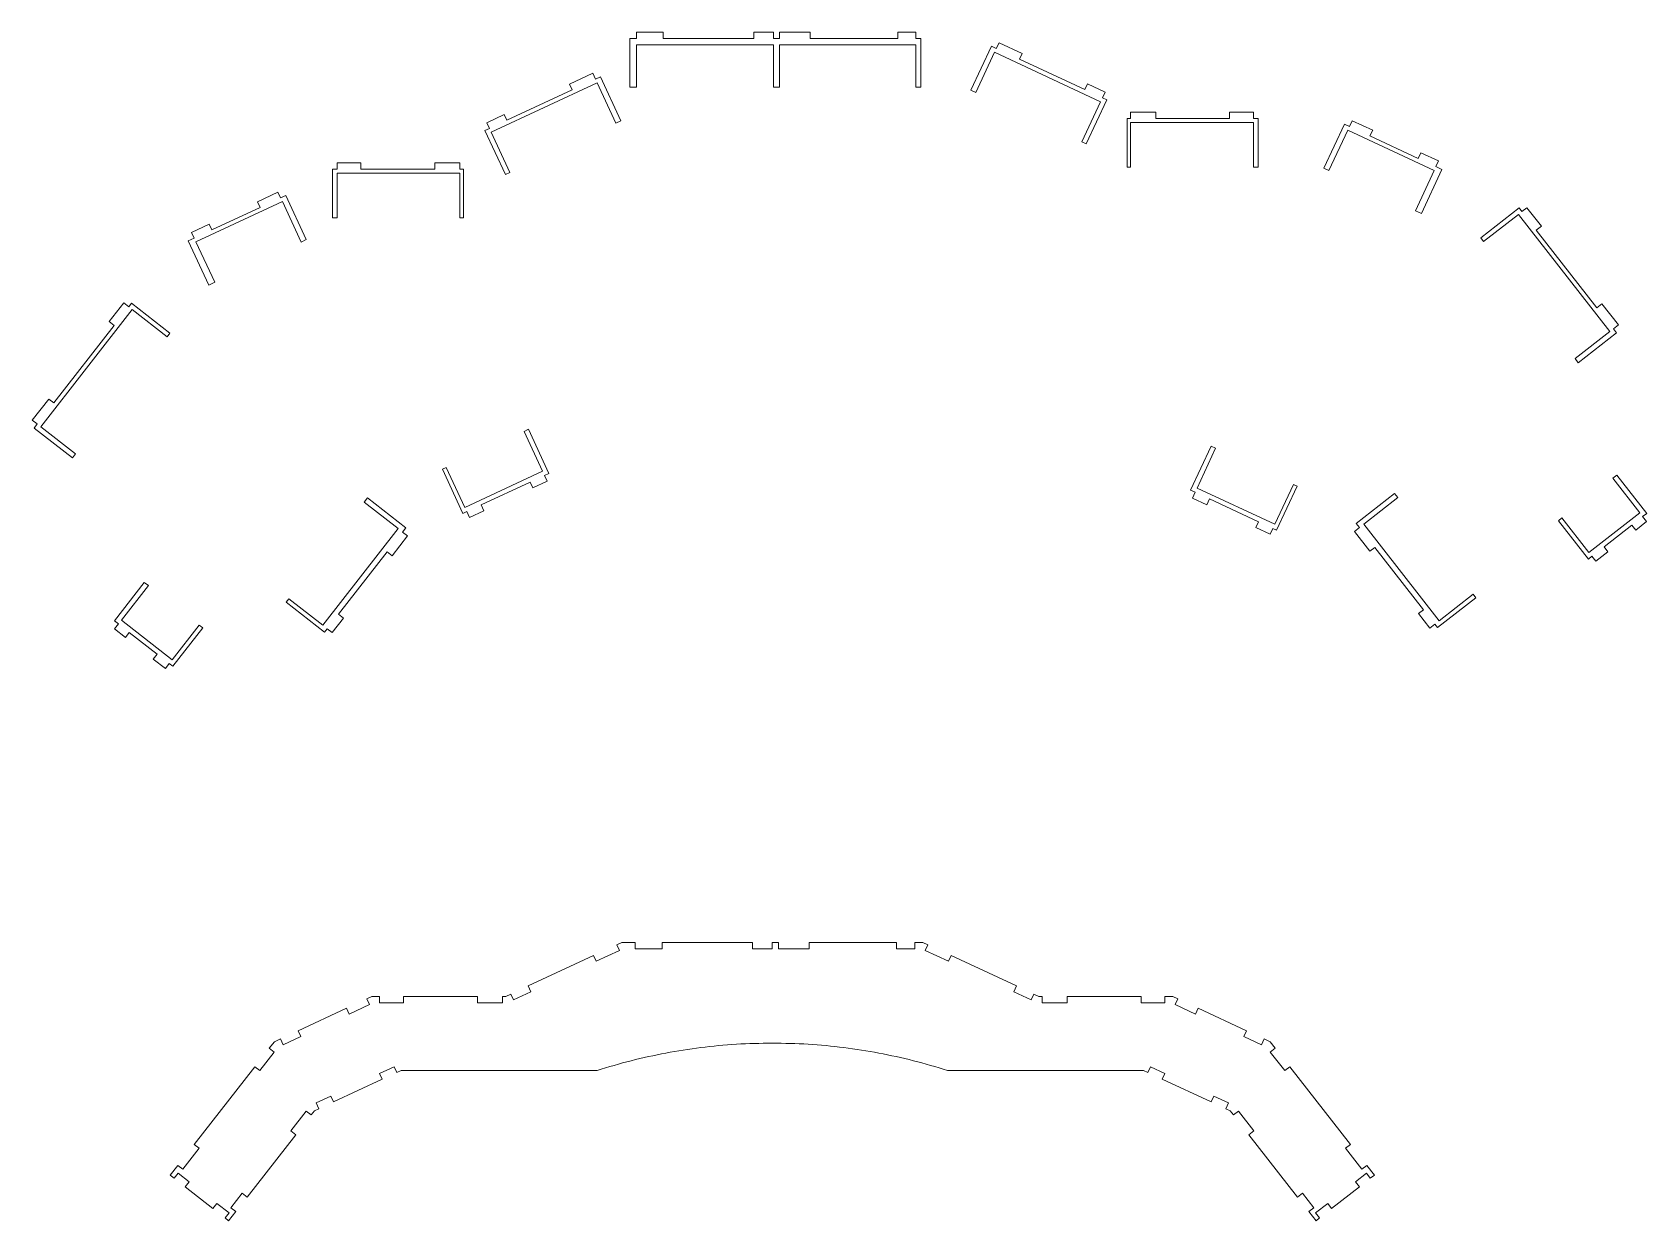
# Model space of a CAD drawing. Header units: millimetres. Extents: x -3 to 760, y 41 to 602.
import ezdxf

# ---------------------------------------------------------------- set-up
doc = ezdxf.new("R2010")
doc.units = ezdxf.units.MM

msp = doc.modelspace()

# ---------------------------------------------------------------- linework, layer by layer
at = {"color": 7, "linetype": 'Continuous', "lineweight": 15}
for p, q in [((279.4, 576.47), (279.4, 599.47)), ((282.52, 599.47), (279.4, 599.47)), ((282.52, 599.47), (282.52, 602.47)), ((282.52, 602.47), (295.2, 602.47)), ((282.52, 576.47), (282.52, 596.49)), ((282.52, 596.49), (347.32, 596.49)), ((295.2, 599.47), (295.2, 602.47)), ((337.96, 599.47), (295.2, 599.47)), ((337.96, 599.47), (337.96, 602.47)), ((337.96, 602.47), (347.32, 602.47)), ((347.32, 599.47), (347.32, 602.47)), ((350.24, 599.47), (347.32, 599.47)), ((347.32, 596.49), (347.32, 576.47)), ((350.24, 599.47), (350.24, 602.47)), ((350.24, 602.47), (364.67, 602.47)), ((350.24, 596.49), (414.61, 596.49)), ((350.24, 576.47), (350.24, 596.49)), ((364.67, 599.47), (364.67, 602.47)), ((406.06, 599.47), (364.67, 599.47)), ((406.06, 599.47), (406.06, 602.47)), ((406.06, 602.47), (414.61, 602.47)), ((414.61, 599.47), (414.61, 602.47)), ((416.9, 599.47), (414.61, 599.47)), ((414.61, 596.49), (414.61, 576.47)), ((416.9, 576.47), (416.9, 599.47)), ((440.6, 575.08), (450.31, 595.93)), ((452.64, 594.84), (450.31, 595.93)), ((452.64, 594.84), (453.91, 597.56)), ((453.91, 597.56), (464.89, 592.45)), ((442.94, 573.99), (451.78, 593)), ((451.78, 593), (501.92, 569.67)), ((463.63, 589.73), (464.89, 592.45)), ((494.5, 575.37), (463.63, 589.73)), ((261.91, 583.08), (250.92, 577.97)), ((263.17, 580.36), (261.91, 583.08)), ((263.17, 580.36), (265.51, 581.45)), ((275.21, 560.59), (265.51, 581.45)), ((264.03, 578.52), (213.89, 555.19)), ((221.32, 560.89), (252.18, 575.25)), ((252.18, 575.25), (250.92, 577.97)), ((272.88, 559.51), (264.03, 578.52)), ((282.52, 576.47), (279.4, 576.47)), ((350.24, 576.47), (347.32, 576.47)), ((416.9, 576.47), (414.61, 576.47)), ((442.94, 573.99), (440.6, 575.08)), ((494.5, 575.37), (495.76, 578.09)), ((495.76, 578.09), (504.04, 574.24)), ((502.78, 571.52), (504.04, 574.24)), ((501.92, 569.67), (493.08, 550.66)), ((495.18, 549.68), (504.88, 570.54)), ((504.88, 570.54), (502.78, 571.52)), ((516.12, 561.71), (516.12, 564.71)), ((516.12, 564.71), (527.96, 564.71)), ((527.96, 561.71), (527.96, 564.71)), ((562.92, 561.71), (562.92, 564.71)), ((562.92, 564.71), (574.13, 564.71)), ((574.13, 561.71), (574.13, 564.71)), ((210.93, 556.05), (213.03, 557.03)), ((220.05, 563.61), (211.77, 559.75)), ((213.03, 557.03), (211.77, 559.75)), ((221.32, 560.89), (220.05, 563.61)), ((272.88, 559.51), (275.21, 560.59)), ((514.51, 538.71), (514.51, 561.71)), ((516.12, 561.71), (514.51, 561.71)), ((516.12, 538.71), (516.12, 559.8)), ((516.12, 559.8), (574.13, 559.8)), ((562.92, 561.71), (527.96, 561.71)), ((576.33, 561.71), (574.13, 561.71)), ((574.13, 559.8), (574.13, 538.71)), ((576.33, 538.71), (576.33, 561.71)), ((607.46, 538.22), (617.17, 559.07)), ((619.57, 557.95), (617.17, 559.07)), ((619.57, 557.95), (620.84, 560.67)), ((620.84, 560.67), (630.52, 556.17)), ((220.63, 535.2), (210.93, 556.05)), ((213.89, 555.19), (222.74, 536.18)), ((495.18, 549.68), (493.08, 550.66)), ((609.87, 537.1), (618.75, 556.18)), ((618.75, 556.18), (659.58, 537.18)), ((629.25, 553.45), (630.52, 556.17)), ((652.03, 542.85), (629.25, 553.45)), ((652.03, 542.85), (653.3, 545.57)), ((653.3, 545.57), (661.66, 541.68)), ((138.92, 514.76), (138.92, 537.76)), ((138.92, 537.76), (141.12, 537.76)), ((141.12, 537.76), (141.12, 540.76)), ((152.34, 540.76), (141.12, 540.76)), ((141.12, 535.85), (141.12, 514.76)), ((199.13, 535.85), (141.12, 535.85)), ((152.34, 537.76), (152.34, 540.76)), ((152.34, 537.76), (187.29, 537.76)), ((187.29, 537.76), (187.29, 540.76)), ((199.13, 540.76), (187.29, 540.76)), ((199.13, 537.76), (199.13, 540.76)), ((199.13, 537.76), (200.75, 537.76)), ((199.13, 514.76), (199.13, 535.85)), ((200.75, 514.76), (200.75, 537.76)), ((220.63, 535.2), (222.74, 536.18)), ((516.12, 538.71), (514.51, 538.71)), ((576.33, 538.71), (574.13, 538.71)), ((609.87, 537.1), (607.46, 538.22)), ((659.58, 537.18), (650.7, 518.1)), ((653.54, 516.78), (663.24, 537.63)), ((660.4, 538.96), (661.66, 541.68)), ((663.24, 537.63), (660.4, 538.96)), ((113.11, 526.91), (103.44, 522.41)), ((114.38, 524.19), (113.11, 526.91)), ((115.2, 522.42), (74.38, 503.42)), ((81.92, 509.09), (104.7, 519.69)), ((104.7, 519.69), (103.44, 522.41)), ((114.38, 524.19), (116.79, 525.31)), ((124.08, 503.34), (115.2, 522.42)), ((126.49, 504.46), (116.79, 525.31)), ((681.58, 505.27), (699.71, 519.43)), ((701.05, 517.71), (699.71, 519.43)), ((701.05, 517.71), (703.42, 519.55)), ((703.42, 519.55), (710.23, 510.84)), ((80.65, 511.81), (72.29, 507.91)), ((81.92, 509.09), (80.65, 511.81)), ((138.92, 514.76), (141.12, 514.76)), ((199.13, 514.76), (200.75, 514.76)), ((653.54, 516.78), (650.7, 518.1)), ((682.93, 503.55), (699.4, 516.41)), ((699.4, 516.41), (742.61, 461.09)), ((70.71, 503.87), (73.55, 505.19)), ((80.41, 483.02), (70.71, 503.87)), ((73.55, 505.19), (72.29, 507.91)), ((124.08, 503.34), (126.49, 504.46)), ((682.93, 503.55), (681.58, 505.27)), ((707.86, 508.99), (710.23, 510.84)), ((736.53, 472.29), (707.86, 508.99)), ((74.38, 503.42), (83.26, 484.34)), ((80.41, 483.02), (83.26, 484.34)), ((40.22, 474.52), (33.41, 465.8)), ((42.59, 472.67), (40.22, 474.52)), ((42.59, 472.67), (43.93, 474.39)), ((62.06, 460.24), (43.93, 474.39)), ((736.53, 472.29), (738.89, 474.14)), ((738.89, 474.14), (746.63, 464.23)), ((44.24, 471.38), (1.02, 416.05)), ((35.78, 463.95), (33.41, 465.8)), ((60.71, 458.51), (44.24, 471.38)), ((7.11, 427.26), (35.78, 463.95)), ((60.71, 458.51), (62.06, 460.24)), ((742.61, 461.09), (726.14, 448.22)), ((727.65, 446.3), (745.77, 460.46)), ((744.27, 462.38), (746.63, 464.23)), ((745.77, 460.46), (744.27, 462.38)), ((727.65, 446.3), (726.14, 448.22)), ((4.75, 429.1), (-2.99, 419.19)), ((7.11, 427.26), (4.75, 429.1)), ((-0.63, 417.35), (-2.99, 419.19)), ((-2.13, 415.42), (-0.63, 417.35)), ((15.99, 401.27), (-2.13, 415.42)), ((1.02, 416.05), (17.5, 403.19)), ((231.5, 414.83), (229.41, 413.86)), ((229.41, 413.86), (238.18, 395.03)), ((231.5, 414.83), (241.21, 393.98)), ((554.19, 406.87), (544.48, 386.02)), ((556.28, 405.9), (547.51, 387.07)), ((554.19, 406.87), (556.28, 405.9)), ((15.99, 401.27), (17.5, 403.19)), ((192.63, 396.75), (190.87, 395.93)), ((190.87, 395.93), (200.57, 375.07)), ((201.4, 377.92), (192.63, 396.75)), ((238.18, 395.03), (201.4, 377.92)), ((232.3, 389.84), (209.16, 379.07)), ((232.3, 389.84), (233.56, 387.12)), ((233.56, 387.12), (240.38, 390.29)), ((241.21, 393.98), (239.12, 393.01)), ((239.12, 393.01), (240.38, 390.29)), ((743.95, 391.67), (745.87, 393.17)), ((743.95, 391.67), (756.72, 375.32)), ((745.87, 393.17), (760.03, 375.04)), ((155.45, 382.38), (153.91, 380.41)), ((155.45, 382.38), (173.58, 368.22)), ((544.48, 386.02), (546.57, 385.05)), ((546.57, 385.05), (545.31, 382.33)), ((552.12, 379.16), (545.31, 382.33)), ((547.51, 387.07), (584.29, 369.96)), ((553.39, 381.88), (552.12, 379.16)), ((553.39, 381.88), (576.53, 371.11)), ((584.29, 369.96), (593.06, 388.79)), ((594.82, 387.97), (585.12, 367.11)), ((593.06, 388.79), (594.82, 387.97)), ((640.83, 384.51), (622.7, 370.36)), ((642.36, 382.55), (626.3, 370)), ((640.83, 384.51), (642.36, 382.55)), ((153.91, 380.41), (169.97, 367.86)), ((202.34, 375.9), (200.57, 375.07)), ((202.34, 375.9), (203.6, 373.18)), ((203.6, 373.18), (210.43, 376.35)), ((209.16, 379.07), (210.43, 376.35)), ((756.72, 375.32), (732.71, 356.56)), ((758.11, 373.54), (760.03, 375.04)), ((169.97, 367.86), (134.28, 322.17)), ((173.58, 368.22), (172.04, 366.25)), ((576.53, 371.11), (575.26, 368.39)), ((582.09, 365.22), (575.26, 368.39)), ((583.35, 367.94), (582.09, 365.22)), ((583.35, 367.94), (585.12, 367.11)), ((624.24, 368.39), (621.87, 366.54)), ((629.18, 357.19), (621.87, 366.54)), ((622.7, 370.36), (624.24, 368.39)), ((626.3, 370), (662, 324.31)), ((718.29, 371.62), (719.94, 372.91)), ((718.29, 371.62), (732.45, 353.5)), ((732.71, 356.56), (719.94, 372.91)), ((739.85, 359.28), (752.97, 369.53)), ((752.97, 369.53), (754.82, 367.16)), ((759.96, 371.18), (754.82, 367.16)), ((758.11, 373.54), (759.96, 371.18)), ((167.1, 355.05), (174.4, 364.4)), ((172.04, 366.25), (174.4, 364.4)), ((631.54, 359.03), (629.18, 357.19)), ((631.54, 359.03), (654.56, 329.57)), ((739.85, 359.28), (741.69, 356.91)), ((164.73, 356.9), (141.72, 327.43)), ((164.73, 356.9), (167.1, 355.05)), ((732.45, 353.5), (734.09, 354.78)), ((734.09, 354.78), (735.94, 352.42)), ((741.69, 356.91), (735.94, 352.42)), ((49.96, 342.49), (35.8, 324.36)), ((51.88, 340.99), (39.11, 324.63)), ((51.88, 340.99), (49.96, 342.49)), ((662, 324.31), (678.06, 336.85)), ((678.06, 336.85), (679.31, 335.24)), ((118.22, 334.71), (116.97, 333.11)), ((116.97, 333.11), (135.09, 318.95)), ((134.28, 322.17), (118.22, 334.71)), ((654.56, 329.57), (652.19, 327.72)), ((679.31, 335.24), (661.19, 321.09)), ((37.72, 322.86), (35.8, 324.36)), ((37.72, 322.86), (35.88, 320.5)), ((35.88, 320.5), (41.01, 316.48)), ((39.11, 324.63), (63.12, 305.87)), ((63.12, 305.87), (75.9, 322.23)), ((77.54, 320.94), (63.38, 302.82)), ((77.54, 320.94), (75.9, 322.23)), ((136.35, 320.56), (135.09, 318.95)), ((136.35, 320.56), (138.71, 318.71)), ((138.71, 318.71), (144.08, 325.59)), ((141.72, 327.43), (144.08, 325.59)), ((657.57, 320.85), (652.19, 327.72)), ((659.93, 322.69), (657.57, 320.85)), ((659.93, 322.69), (661.19, 321.09)), ((42.86, 318.85), (41.01, 316.48)), ((55.98, 308.59), (42.86, 318.85)), ((55.98, 308.59), (54.14, 306.23)), ((54.14, 306.23), (59.89, 301.74)), ((61.74, 304.1), (59.89, 301.74)), ((63.38, 302.82), (61.74, 304.1)), ((263.56, 163.37), (274.55, 168.48)), ((275.62, 172.29), (273.28, 171.2)), ((274.55, 168.48), (273.28, 171.2)), ((281.96, 172.29), (275.62, 172.29)), ((281.96, 172.29), (281.96, 169.29)), ((281.96, 169.29), (294.64, 169.29)), ((294.64, 169.29), (294.64, 172.29)), ((337.41, 172.29), (294.64, 172.29)), ((337.41, 172.29), (337.41, 169.29)), ((337.41, 169.29), (346.77, 169.29)), ((346.77, 169.29), (346.77, 172.29)), ((349.68, 172.29), (346.77, 172.29)), ((349.68, 172.29), (349.68, 169.29)), ((349.68, 169.29), (364.11, 169.29)), ((364.11, 169.29), (364.11, 172.29)), ((405.5, 172.29), (364.11, 172.29)), ((405.5, 172.29), (405.5, 169.29)), ((405.5, 169.29), (414.06, 169.29)), ((414.06, 169.29), (414.06, 172.29)), ((417.92, 172.29), (414.06, 172.29)), ((420.25, 171.2), (417.92, 172.29)), ((420.25, 171.2), (418.99, 168.48)), ((418.99, 168.48), (429.97, 163.37)), ((262.29, 166.09), (231.43, 151.73)), ((262.29, 166.09), (263.56, 163.37)), ((429.97, 163.37), (431.24, 166.09)), ((462.11, 151.73), (431.24, 166.09)), ((157.53, 146.79), (155.12, 145.67)), ((156.39, 142.95), (155.12, 145.67)), ((161.17, 146.79), (157.53, 146.79)), ((161.17, 146.79), (161.17, 143.79)), ((172.39, 143.79), (172.39, 146.79)), ((207.35, 146.79), (172.39, 146.79)), ((207.35, 146.79), (207.35, 143.79)), ((219.19, 143.79), (219.19, 146.79)), ((220.8, 146.79), (219.19, 146.79)), ((223.14, 147.88), (220.8, 146.79)), ((223.14, 147.88), (224.41, 145.16)), ((224.41, 145.16), (232.69, 149.01)), ((232.69, 149.01), (231.43, 151.73)), ((462.11, 151.73), (460.84, 149.01)), ((460.84, 149.01), (469.12, 145.16)), ((469.12, 145.16), (470.39, 147.88)), ((472.73, 146.79), (470.39, 147.88)), ((474.35, 146.79), (472.73, 146.79)), ((474.35, 146.79), (474.35, 143.79)), ((486.19, 143.79), (486.19, 146.79)), ((521.14, 146.79), (486.19, 146.79)), ((521.14, 146.79), (521.14, 143.79)), ((532.36, 143.79), (532.36, 146.79)), ((536, 146.79), (532.36, 146.79)), ((538.41, 145.67), (536, 146.79)), ((538.41, 145.67), (537.14, 142.95)), ((145.44, 141.16), (122.66, 130.56)), ((145.44, 141.16), (146.71, 138.44)), ((146.71, 138.44), (156.39, 142.95)), ((161.17, 143.79), (172.39, 143.79)), ((207.35, 143.79), (219.19, 143.79)), ((474.35, 143.79), (486.19, 143.79)), ((521.14, 143.79), (532.36, 143.79)), ((537.14, 142.95), (546.82, 138.44)), ((546.82, 138.44), (548.09, 141.16)), ((570.87, 130.56), (548.09, 141.16)), ((123.93, 127.84), (122.66, 130.56)), ((570.87, 130.56), (569.6, 127.84)), ((111.45, 125.35), (109.03, 122.25)), ((111.4, 120.41), (109.03, 122.25)), ((114.3, 126.67), (111.45, 125.35)), ((114.3, 126.67), (115.56, 123.95)), ((115.56, 123.95), (123.93, 127.84)), ((569.6, 127.84), (577.97, 123.95)), ((577.97, 123.95), (579.24, 126.67)), ((582.08, 125.35), (579.24, 126.67)), ((584.5, 122.25), (582.08, 125.35)), ((584.5, 122.25), (582.13, 120.41)), ((104.59, 111.69), (111.4, 120.41)), ((582.13, 120.41), (588.94, 111.69)), ((102.23, 113.54), (73.56, 76.84)), ((102.23, 113.54), (104.59, 111.69)), ((139.3, 96.88), (162.44, 107.64)), ((167.99, 113.54), (161.17, 110.36)), ((161.17, 110.36), (162.44, 107.64)), ((169.26, 110.82), (167.99, 113.54)), ((169.26, 110.82), (171.35, 111.79)), ((171.35, 111.79), (263.93, 111.79)), ((429.6, 111.79), (522.19, 111.79)), ((522.19, 111.79), (524.28, 110.82)), ((525.54, 113.54), (524.28, 110.82)), ((532.36, 110.36), (525.54, 113.54)), ((531.09, 107.64), (532.36, 110.36)), ((531.09, 107.64), (554.23, 96.88)), ((588.94, 111.69), (591.31, 113.54)), ((619.97, 76.84), (591.31, 113.54)), ((138.04, 99.6), (131.21, 96.42)), ((139.3, 96.88), (138.04, 99.6)), ((555.5, 99.6), (554.23, 96.88)), ((562.32, 96.42), (555.5, 99.6)), ((126.48, 92.61), (119.18, 83.25)), ((128.85, 90.76), (126.48, 92.61)), ((128.85, 90.76), (130.39, 92.73)), ((130.39, 92.73), (132.48, 93.7)), ((131.21, 96.42), (132.48, 93.7)), ((561.05, 93.7), (562.32, 96.42)), ((561.05, 93.7), (563.15, 92.73)), ((563.15, 92.73), (564.68, 90.76)), ((567.05, 92.61), (564.68, 90.76)), ((574.35, 83.25), (567.05, 92.61)), ((75.92, 74.99), (73.56, 76.84)), ((98.53, 51.94), (121.54, 81.41)), ((119.18, 83.25), (121.54, 81.41)), ((571.99, 81.41), (574.35, 83.25)), ((571.99, 81.41), (595, 51.94)), ((619.97, 76.84), (617.61, 74.99)), ((68.18, 65.08), (75.92, 74.99)), ((617.61, 74.99), (625.35, 65.08)), ((65.82, 66.93), (62.21, 62.31)), ((62.21, 62.31), (64.13, 60.81)), ((65.98, 63.17), (64.13, 60.81)), ((65.82, 66.93), (68.18, 65.08)), ((71.12, 59.16), (65.98, 63.17)), ((627.55, 63.17), (622.41, 59.16)), ((625.35, 65.08), (627.71, 66.93)), ((629.4, 60.81), (627.55, 63.17)), ((631.32, 62.31), (627.71, 66.93)), ((629.4, 60.81), (631.32, 62.31)), ((69.27, 56.8), (71.12, 59.16)), ((69.27, 56.8), (82.4, 46.54)), ((96.16, 53.79), (90.79, 46.91)), ((98.53, 51.94), (96.16, 53.79)), ((597.37, 53.79), (595, 51.94)), ((602.74, 46.91), (597.37, 53.79)), ((611.13, 46.54), (624.26, 56.8)), ((622.41, 59.16), (624.26, 56.8)), ((84.24, 48.91), (82.4, 46.54)), ((90, 44.41), (84.24, 48.91)), ((90.79, 46.91), (93.16, 45.07)), ((600.38, 45.07), (602.74, 46.91)), ((609.29, 48.91), (603.53, 44.41)), ((611.13, 46.54), (609.29, 48.91)), ((88.15, 42.05), (90, 44.41)), ((88.15, 42.05), (89.79, 40.76)), ((89.79, 40.76), (93.16, 45.07)), ((600.38, 45.07), (603.74, 40.76)), ((603.53, 44.41), (605.38, 42.05)), ((603.74, 40.76), (605.38, 42.05))]:
    msp.add_line(p, q, dxfattribs=at)
for points, knots in [([(263.93, 111.79), (269.3, 113.39), (280, 116.59), (296.39, 120.15), (312.98, 122.76), (329.8, 124.41), (341.1, 124.61), (346.77, 124.72)], [0, 0, 0, 0, 0.199592, 0.398064, 0.597314, 0.797931, 1, 1, 1, 1]), ([(346.77, 124.72), (352.44, 124.61), (363.73, 124.41), (380.55, 122.76), (397.14, 120.15), (413.53, 116.59), (424.23, 113.39), (429.6, 111.79)], [0, 0, 0, 0, 0.202067, 0.40268, 0.601934, 0.800405, 1, 1, 1, 1])]:
    msp.add_open_spline(points, degree=3, knots=knots, dxfattribs=at)

doc.saveas('drawing.dxf')
